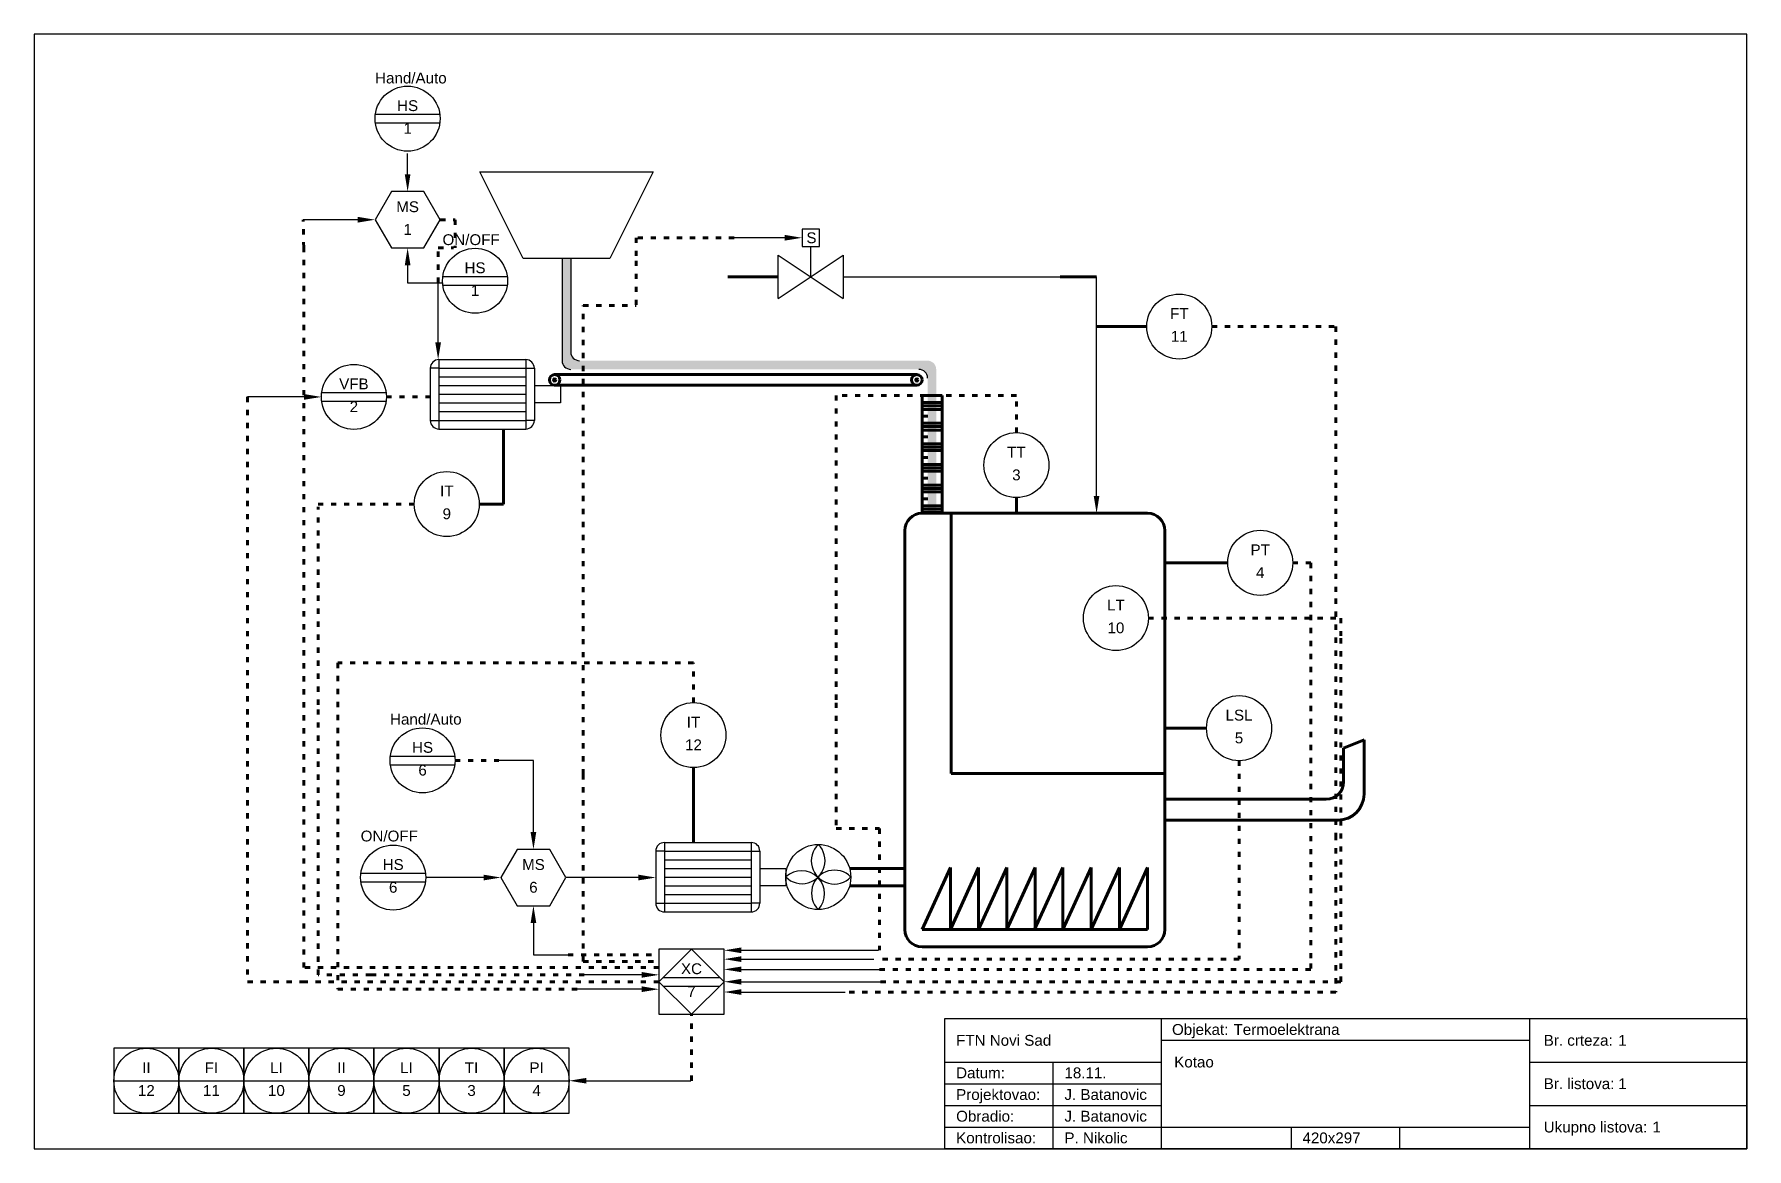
# Model space of a CAD drawing. Header units: millimetres. Extents: x 5 to 400, y 20 to 277.
import ezdxf
from ezdxf import colors
from ezdxf.entities.mleader import LeaderData, LeaderLine
from ezdxf.enums import TextEntityAlignment as Align
from ezdxf.math import Vec2, Vec3

# ---------------------------------------------------------------- set-up
doc = ezdxf.new("R2010")
doc.units = ezdxf.units.MM
doc.header["$LTSCALE"] = 0.1
doc.linetypes.add('ACAD_ISO03W100', pattern=[30, 12, -18])
doc.linetypes.add('ACAD_ISO07W100', pattern=[3, 0, -3])
for name, color, linetype in [('Cevovod', 7, 'Continuous'), ('Objekti', 7, 'Continuous'), ('Okvir', 7, 'Continuous'), ('Signali', 7, 'Continuous'), ('Simboli', 7, 'Continuous'), ('Tablica', 7, 'Continuous'), ('text', 7, 'Continuous')]:
    doc.layers.add(name, color=color, linetype=linetype)
doc.styles.get("Standard").update_dxf_attribs({"font": 'ARIAL.TTF'})
doc.linetypes.add('BATTING', pattern='A,0.00254,-2.54,[134,ltypeshp.shx,S=2.54,R=0,X=-2.54,Y=0],-5.08,[134,ltypeshp.shx,S=2.54,R=180,X=2.54,Y=0],-2.54', length=10.16254)

# ---------------------------------------------------------------- blocks, each defined once
blk = doc.blocks.new('Tabela_Block')
for p, q in [((-185, 30), (0, 30)), ((-185, 0), (-185, 30)), ((-135, 0), (-135, 30)), ((-50, 0), (-50, 30)), ((0, 30), (0, 0)), ((-135, 25), (-50, 25)), ((-185, 20), (-135, 20)), ((-160, 0), (-160, 20)), ((-50, 20), (0, 20)), ((-185, 15), (-135, 15)), ((-185, 10), (-135, 10)), ((-50, 10), (0, 10)), ((-185, 5), (-50, 5)), ((-105, 0), (-105, 5)), ((-80, 0), (-80, 5)), ((0, 0), (-185, 0))]:
    blk.add_line(p, q)
for tag, p in [('OBJEKAT', (-118.38, 27.5)), ('USTANOVA', (-182.36, 25)), ('BROJCRTEZA', (-29.62, 25)), ('NAZIVCRTEZA', (-132.05, 20)), ('Datum', (-157.38, 17.5)), ('BROJLISTOVA', (-29.62, 15)), ('PROJEKTOVAO', (-157.38, 12.5)), ('OBRADIO', (-157.38, 7.5)), ('NAZIVCRTEZADRUGI', (-132.05, 10)), ('UKUPNOLISTOVA', (-21.77, 5)), ('KONTROLISAO', (-157.38, 2.5)), ('FORMATCRTEZA', (-102.47, 2.5))]:
    blk.add_attdef(tag, text='', height=2.5).set_placement(p, align=Align.MIDDLE_LEFT)
at = {"layer": 'text'}
for s, p in [('Objekat:', (-132.57, 27.5)), ('Br. crteza:', (-46.83, 25)), ('Datum:', (-182.36, 17.5)), ('Br. listova:', (-46.83, 15)), ('Projektovao:', (-182.36, 12.5)), ('Obradio:', (-182.36, 7.5)), ('Ukupno listova:', (-46.83, 5)), ('Kontrolisao:', (-182.36, 2.5))]:
    blk.add_text(s, height=2.5, dxfattribs=at).set_placement(p, align=Align.MIDDLE_LEFT)
blk = doc.blocks.new('Ventil')
for p, q in [((2, 11), (-2, 11)), ((-2, 11), (-2, 7)), ((2, 7), (2, 11)), ((-7.5, -5), (-7.5, 5)), ((-7.5, 5), (-7.5, 5)), ((-7.5, 5), (7.5, -5)), ((-7.5, -5), (7.5, 5)), ((-2, 7), (0, 7)), ((0, 5), (0, 7)), ((0, 7), (2, 7)), ((0, 0), (0, 5)), ((7.5, 5), (7.5, -5))]:
    blk.add_line(p, q)
blk.add_attdef('M/S', text='', height=2.5).set_placement((-1, 9), align=Align.MIDDLE_LEFT)
blk = doc.blocks.new('Motor')
for p, q in [((-22, 8), (-24, 8)), ((-24, 8), (-24, -4)), ((-22, 10), (-2, 10)), ((-22, 10), (-22, -6)), ((-22, 8), (-2, 8)), ((-2, 10), (-2, -6)), ((-2, 8), (0, 8)), ((0, 8), (0, -4)), ((-22, 6), (-2, 6)), ((-22, 4), (-2, 4)), ((0, 4), (4, 4)), ((4, 4), (6, 4)), ((6, 4), (6, 0)), ((-22, 2), (-2, 2)), ((-22, 0), (-2, 0)), ((-22, 0), (-2, 0)), ((6, 0), (0, 0)), ((-22, -2), (-2, -2)), ((-24, -4), (-22, -4)), ((-22, -4), (-2, -4)), ((-22, -6), (-2, -6)), ((0, -4), (-2, -4))]:
    blk.add_line(p, q)
for centre, start, end in [((-22, 8), 90, 180), ((-2, 8), 0, 90), ((-22, -4), 180, 270), ((-2, -4), 270, 0)]:
    blk.add_arc(centre, 2, start, end)
blk = doc.blocks.new('Ventilator')
blk.add_circle((0.07, 0.08), 7.5)
for centre, radius, start, end in [((-3.67, 3.83), 5.3, 224.914, 45.086), ((3.75, 3.76), 5.3, 133.8458, 316.1542), ((-3.8, -3.79), 5.31, 316.8637, 133.1363), ((3.8, -3.64), 5.3, 44.6044, 225.3956)]:
    blk.add_arc(centre, radius, start, end)
blk = doc.blocks.new('Pomocna lokacija panel')
for p, q in [((-7.43, 1), (7.43, 1)), ((-7.43, -1), (7.43, -1))]:
    blk.add_line(p, q)
blk.add_circle((0, 0), 7.5)
blk.add_attdef('FUNKCIJA', text='', height=2.5).set_placement((0, 1), align=Align.BOTTOM_CENTER)
blk.add_attdef('OZNAKA', text='', height=2.5).set_placement((0, -1), align=Align.TOP_CENTER)
blk = doc.blocks.new('Logika lokalno')
blk.add_lwpolyline([(3.75, 6.5), (0, 12.99), (-7.5, 12.99), (-11.25, 6.5), (-7.5, 0), (0, 0)], close=True)
blk.add_attdef('FUNKCIJA', text='', height=2.5).set_placement((-3.75, 7.5), align=Align.BOTTOM_CENTER)
blk.add_attdef('OZNAKA', text='', height=2.5).set_placement((-3.75, 5.5), align=Align.TOP_CENTER)
blk = doc.blocks.new('Lokalni element')
blk.add_circle((0, 0), 7.5)
blk.add_attdef('FUNKCIJA', text='', height=2.5).set_placement((0, 1), align=Align.BOTTOM_CENTER)
blk.add_attdef('OZNAKA', text='', height=2.5).set_placement((0, -1), align=Align.TOP_CENTER)
blk = doc.blocks.new('PLC lokalno panel')
for p, q in [((-14, 8.5), (-1, 8.5)), ((-14, 6.5), (-1, 6.5))]:
    blk.add_line(p, q)
for points in [[(0, 15), (-15, 15), (-15, 0), (0, 0)], [(0, 7.5), (-7.5, 15), (-15, 7.5), (-7.5, 0)]]:
    blk.add_lwpolyline(points, close=True)
blk.add_attdef('FUNKCIJA', text='', height=2.5).set_placement((-7.5, 8.5), align=Align.BOTTOM_CENTER)
blk.add_attdef('OZNAKA', text='', height=2.5).set_placement((-7.5, 6.5), align=Align.TOP_CENTER)
blk = doc.blocks.new('Displej glavna lokacija')
blk.add_line((-7.5, 0), (7.5, 0))
blk.add_lwpolyline([(7.5, 7.5), (-7.5, 7.5), (-7.5, -7.5), (7.5, -7.5)], close=True)
blk.add_circle((0, 0), 7.5)
blk.add_attdef('FUNKCIJA', text='', height=2.5).set_placement((0, 1), align=Align.BOTTOM_CENTER)
blk.add_attdef('OZNAKA', text='', height=2.5).set_placement((0, -1), align=Align.TOP_CENTER)

msp = doc.modelspace()

# ---------------------------------------------------------------- hatches: boundary and pattern name
at = {"layer": 'Cevovod', "lineweight": 60}
h = msp.add_hatch(dxfattribs=at)
h.set_pattern_fill('CLAY', color=256)
edge = h.paths.add_edge_path()
edge.add_line((214.41, 193.73), (214.41, 166.54))
edge.add_line((209.79, 193.73), (214.41, 193.73))
edge.add_line((209.79, 166.54), (209.79, 193.73))
at = {"layer": 'Objekti', "linetype": 'ACAD_ISO03W100', "lineweight": 100}
h = msp.add_hatch(color=256, dxfattribs=at)
h.dxf.hatch_style = 1
h.paths.add_polyline_path([(128.75, 225.27), (126.75, 225.27), (126.75, 201.73, 0.414214), (128.75, 199.73), (143.81, 199.73), (143.81, 201.73), (130.75, 201.73, -0.414214), (128.75, 203.73)])
h.paths.add_polyline_path([(211.04, 201.73), (193.2, 201.73), (143.81, 201.73), (143.81, 199.73), (191.2, 199.73), (209.04, 199.73, -0.414214), (211.04, 197.73), (211.04, 193.73), (213.04, 193.73), (213.04, 199.73, 0.414214)])
h.paths.add_polyline_path([(213.04, 193.73), (211.04, 193.73), (211.04, 177.64), (213.04, 177.64)])
h.paths.add_polyline_path([(213.04, 177.64), (211.04, 177.64), (211.04, 166.54), (213.04, 166.54)])

# ---------------------------------------------------------------- linework, layer by layer
at = {"lineweight": 100}
for p, q in [((193.35, 84.66), (193.1, 84.6)), ((193.35, 80.66), (193.1, 80.73))]:
    msp.add_line(p, q, dxfattribs=at)
at = {"layer": 'Cevovod', "color": 5, "lineweight": 100}
for p, q in [((176.6, 221.07), (164.98, 221.07)), ((241.6, 221.07), (250.03, 221.07))]:
    msp.add_line(p, q, dxfattribs=at)
at = {"layer": 'Cevovod', "color": 5}
msp.add_line((191.6, 221.07), (241.6, 221.07), dxfattribs=at)
at = {"layer": 'Cevovod', "lineweight": 60}
for p, q in [((209.79, 166.54), (209.79, 193.73)), ((209.79, 193.73), (214.41, 193.73)), ((214.41, 193.73), (214.41, 166.54))]:
    msp.add_line(p, q, dxfattribs=at)
at = {"layer": 'Cevovod', "lineweight": 100}
for p, q in [((193.35, 84.66), (205.79, 84.66)), ((193.35, 80.66), (205.79, 80.66))]:
    msp.add_line(p, q, dxfattribs=at)
at = {"layer": 'Objekti'}
for p, q in [((107.75, 245.27), (147.75, 245.27)), ((117.75, 225.27), (107.75, 245.27)), ((147.75, 245.27), (137.75, 225.27)), ((137.75, 225.27), (117.75, 225.27)), ((126.75, 225.27), (126.75, 201.73)), ((128.75, 225.27), (128.75, 203.73))]:
    msp.add_line(p, q, dxfattribs=at)
at = {"layer": 'Objekti', "lineweight": 100}
for p, q in [((125.03, 198.51), (128.71, 198.51)), ((128.71, 198.51), (208.57, 198.51)), ((125.03, 196.07), (208.57, 196.07)), ((209.79, 166.54), (261.79, 166.54)), ((216.5, 166.54), (216.5, 106.54)), ((205.79, 70.54), (205.79, 162.54)), ((265.79, 162.54), (265.79, 70.54)), ((307.02, 112.35), (311.72, 114.29)), ((307.02, 104.58), (307.02, 112.35)), ((311.72, 101.77), (311.72, 114.29)), ((216.5, 106.54), (265.79, 106.54)), ((265.79, 100.58), (303.02, 100.58)), ((265.79, 95.77), (305.72, 95.77)), ((209.79, 70.54), (216.31, 84.83)), ((216.31, 84.83), (216.31, 70.54)), ((216.31, 70.54), (222.82, 84.83)), ((222.82, 84.83), (222.82, 70.54)), ((222.82, 70.54), (229.34, 84.83)), ((229.34, 84.83), (229.34, 70.54)), ((229.34, 70.54), (235.86, 84.83)), ((235.75, 70.54), (242.27, 84.83)), ((235.86, 84.83), (235.86, 70.54)), ((242.27, 84.83), (242.27, 70.54)), ((242.27, 70.54), (248.78, 84.83)), ((248.78, 84.83), (248.78, 70.54)), ((248.78, 70.54), (255.3, 84.83)), ((255.3, 84.83), (255.3, 70.54)), ((255.3, 70.54), (261.81, 84.83)), ((261.81, 84.83), (261.81, 70.54)), ((209.79, 70.54), (261.79, 70.54)), ((261.79, 66.54), (209.79, 66.54))]:
    msp.add_line(p, q, dxfattribs=at)
for centre, radius in [((125.03, 197.29), 1.22), ((125.03, 197.29), 0.25), ((208.57, 197.29), 1.22), ((208.57, 197.29), 0.25)]:
    msp.add_circle(centre, radius, dxfattribs=at)
at = {"layer": 'Objekti'}
for centre, start, end in [((128.75, 201.73), 180, 270), ((130.75, 203.73), 180, 270), ((209.04, 197.73), 0, 90)]:
    msp.add_arc(centre, 2, start, end, dxfattribs=at)
at = {"layer": 'Objekti', "lineweight": 100}
for centre, radius, start, end in [((209.79, 162.54), 4, 90, 180), ((261.79, 162.54), 4, 0, 90), ((303.02, 104.58), 4, 270, 0), ((305.72, 101.77), 6, 270, 0), ((209.79, 70.54), 4, 180, 270), ((261.79, 70.54), 4, 270, 0)]:
    msp.add_arc(centre, radius, start, end, dxfattribs=at)
at = {"layer": 'Okvir'}
for p, q in [((400, 277), (5, 277)), ((5, 277), (5, 20)), ((400, 20), (400, 277)), ((5, 20), (400, 20))]:
    msp.add_line(p, q, dxfattribs=at)
at = {"layer": 'Signali', "linetype": 'ACAD_ISO03W100', "lineweight": 100}
for p, q in [((67.15, 227.84), (67.03, 234.23)), ((98.62, 234.23), (102.12, 234.23)), ((102.12, 234.23), (102.12, 227.74)), ((166.41, 230.07), (143.81, 230.07)), ((143.81, 230.07), (143.81, 225.27)), ((67.15, 61.76), (67.15, 227.84)), ((98.16, 219.71), (98.16, 227.74)), ((98.16, 227.74), (101.73, 227.74)), ((143.81, 214.57), (143.81, 225.27)), ((131.63, 106.33), (131.63, 214.42)), ((131.63, 214.42), (143.81, 214.42)), ((231.54, 193.73), (189.97, 193.73)), ((189.97, 193.73), (189.97, 122.84)), ((231.54, 185.14), (231.54, 193.73)), ((54.21, 193.37), (54.21, 58.51)), ((92.66, 168.67), (70.52, 168.67)), ((70.52, 122.38), (70.52, 168.05)), ((295.28, 155.11), (299.42, 155.11)), ((299.42, 155.11), (299.42, 62.74)), ((262, 142.37), (306.38, 142.37)), ((306.38, 142.37), (306.38, 138.29)), ((306.38, 58.51), (306.38, 138.29)), ((189.97, 122.84), (189.97, 93.82)), ((70.52, 60.1), (70.52, 122.38)), ((102.07, 109.56), (112.14, 109.56)), ((282.89, 109.49), (282.89, 63.72)), ((131.63, 63.16), (131.63, 106.33)), ((189.97, 93.82), (199.93, 93.82)), ((199.93, 93.82), (199.93, 65.76)), ((128.14, 64.68), (149.1, 64.68)), ((282.89, 63.72), (199.75, 63.72)), ((116.62, 61.76), (67.15, 61.76)), ((82.65, 60.1), (70.52, 60.1)), ((131.88, 60.1), (82.65, 60.1)), ((149.1, 61.76), (116.62, 61.76)), ((131.63, 63.16), (149.1, 63.16)), ((200, 61.36), (291.8, 61.36)), ((299.42, 61.36), (291.8, 61.36)), ((299.42, 62.74), (299.42, 61.36)), ((54.21, 58.51), (67.15, 58.51)), ((128.1, 58.51), (67.15, 58.51)), ((149.1, 58.51), (128.1, 58.51)), ((200.19, 58.51), (306.38, 58.51)), ((156.57, 35.68), (156.57, 51.01))]:
    msp.add_line(p, q, dxfattribs=at)
at = {"layer": 'Signali', "lineweight": 60}
for p, q in [((261.61, 209.59), (250.03, 209.59)), ((113.26, 168.67), (113.26, 185.97)), ((107.66, 168.67), (113.26, 168.67)), ((157.05, 107.88), (157.05, 90.62))]:
    msp.add_line(p, q, dxfattribs=at)
at = {"layer": 'Signali', "linetype": 'ACAD_ISO03W100', "lineweight": 60}
for p, q in [((276.61, 209.59), (305.2, 209.59)), ((305.2, 209.59), (305.2, 146.88)), ((86.23, 193.37), (96.35, 193.37)), ((305.2, 146.88), (305.2, 92.32)), ((157.05, 132.04), (75.01, 132.04)), ((75.01, 132.04), (75.01, 66.06)), ((157.05, 122.88), (157.05, 132.04)), ((305.2, 92.32), (305.2, 56.14)), ((75.01, 66.06), (75.01, 56.79)), ((75.01, 56.79), (130.37, 56.79)), ((305.2, 56.14), (192.28, 56.14))]:
    msp.add_line(p, q, dxfattribs=at)
at = {"layer": 'Signali', "lineweight": 100}
for p, q in [((231.54, 170.14), (231.54, 166.54)), ((280.28, 155.11), (265.79, 155.11)), ((275.39, 116.99), (265.79, 116.99))]:
    msp.add_line(p, q, dxfattribs=at)

# ---------------------------------------------------------------- block references
at = {"layer": 'Objekti'}
msp.add_blockref('Ventilator', (185.78, 82.58), dxfattribs=at)
at = {"layer": 'Simboli', "linetype": 'ACAD_ISO07W100', "lineweight": 100}
for name, p, values in [('Pomocna lokacija panel', (91.12, 257.54), {'FUNKCIJA': 'HS', 'OZNAKA': '1'}), ('Logika lokalno', (94.87, 227.73), {'OZNAKA': '1', 'FUNKCIJA': 'MS'})]:
    msp.add_blockref(name, p, dxfattribs=at).add_auto_attribs(values)
at = {"layer": 'Simboli'}
msp.add_blockref('Ventil', (184.1, 221.07), dxfattribs=at).add_auto_attribs({'M/S': 'S'})
at = {"layer": 'Simboli', "color": 5, "lineweight": 100}
for name, p, values in [('Pomocna lokacija panel', (106.67, 220.15), {'FUNKCIJA': 'HS', 'OZNAKA': '1'}), ('Lokalni element', (287.78, 155.11), {'FUNKCIJA': 'PT', 'OZNAKA': '4'}), ('Pomocna lokacija panel', (87.79, 82.54), {'FUNKCIJA': 'HS', 'OZNAKA': '6'}), ('Logika lokalno', (123.89, 76.04), {'OZNAKA': '6', 'FUNKCIJA': 'MS'})]:
    msp.add_blockref(name, p, dxfattribs=at).add_auto_attribs(values)
at = {"layer": 'Simboli', "linetype": 'ACAD_ISO03W100', "lineweight": 60}
for name, p, values in [('Lokalni element', (269.11, 209.59), {'FUNKCIJA': 'FT', 'OZNAKA': '11'}), ('Lokalni element', (157.05, 115.38), {'FUNKCIJA': 'IT', 'OZNAKA': '12'}), ('Displej glavna lokacija', (30.86, 35.68), {'OZNAKA': '12', 'FUNKCIJA': 'II'}), ('Displej glavna lokacija', (45.86, 35.68), {'OZNAKA': '11', 'FUNKCIJA': 'FI'})]:
    msp.add_blockref(name, p, dxfattribs=at).add_auto_attribs(values)
at = {"layer": 'Simboli'}
for p in [(120.35, 191.97), (172.36, 80.62)]:
    msp.add_blockref('Motor', p, dxfattribs=at)
at = {"layer": 'Simboli', "color": 5}
msp.add_blockref('Pomocna lokacija panel', (78.73, 193.37), dxfattribs=at).add_auto_attribs({'FUNKCIJA': 'VFB', 'OZNAKA': '2'})
at = {"layer": 'Simboli', "linetype": 'ACAD_ISO03W100', "lineweight": 100}
for name, p, values in [('Lokalni element', (231.54, 177.64), {'FUNKCIJA': 'TT', 'OZNAKA': '3'}), ('Lokalni element', (100.16, 168.67), {'FUNKCIJA': 'IT', 'OZNAKA': '9'}), ('Lokalni element', (254.5, 142.37), {'FUNKCIJA': 'LT', 'OZNAKA': '10'}), ('Lokalni element', (282.89, 116.99), {'FUNKCIJA': 'LSL', 'OZNAKA': '5'}), ('Pomocna lokacija panel', (94.57, 109.56), {'FUNKCIJA': 'HS', 'OZNAKA': '6'}), ('PLC lokalno panel', (164.1, 51.01), {'OZNAKA': '7', 'FUNKCIJA': 'XC'}), ('Displej glavna lokacija', (60.86, 35.68), {'OZNAKA': '10', 'FUNKCIJA': 'LI'}), ('Displej glavna lokacija', (75.86, 35.68), {'OZNAKA': '9', 'FUNKCIJA': 'II'}), ('Displej glavna lokacija', (90.86, 35.68), {'OZNAKA': '5', 'FUNKCIJA': 'LI'})]:
    msp.add_blockref(name, p, dxfattribs=at).add_auto_attribs(values)
at = {"layer": 'Simboli', "linetype": 'BATTING', "lineweight": 100, "ltscale": 2}
for p, values in [((105.86, 35.68), {'OZNAKA': '3', 'FUNKCIJA': 'TI'}), ((120.88, 35.68), {'OZNAKA': '4', 'FUNKCIJA': 'PI'})]:
    msp.add_blockref('Displej glavna lokacija', p, dxfattribs=at).add_auto_attribs(values)
at = {"layer": 'Tablica'}
msp.add_blockref('Tabela_Block', (400, 20), dxfattribs=at).add_auto_attribs({'UKUPNOLISTOVA': '1', 'BROJLISTOVA': '1', 'BROJCRTEZA': '1', 'FORMATCRTEZA': '420x297', 'OBJEKAT': 'Termoelektrana', 'NAZIVCRTEZA': 'Kotao', 'USTANOVA': 'FTN Novi Sad', 'KONTROLISAO': 'P. Nikolic', 'OBRADIO': 'J. Batanovic', 'PROJEKTOVAO': 'J. Batanovic', 'Datum': '18.11.'})

# ---------------------------------------------------------------- texts
at = {"layer": 'text', "lineweight": 60, "char_height": 2.5, "attachment_point": 1}
for s, width, insert in [('Hand/Auto', 6.495, (83.62, 268.16)), ('ON/OFF', 10.236, (99.17, 230.88)), ('Hand/Auto', 9.0208, (87.07, 120.31)), ('ON/OFF', 12.3926, (80.29, 93.36))]:
    msp.add_mtext_dynamic_manual_height_columns(s, width=width, gutter_width=12.5, heights=[0], dxfattribs=dict(at, insert=insert))

# ---------------------------------------------------------------- leaders
at = {"layer": 'Cevovod', "color": 5, "lineweight": 100}
ml = msp.add_multileader_mtext('Standard', dxfattribs=at)
ml.set_content('', color=5)
ml.set_leader_properties()
ml.build(insert=Vec2(0, 0))
ctx = ml.context
ctx.base_point, ctx.plane_origin = Vec3(238.03, 221.07), Vec3(250.03, 166.54)
ctx.text_align_type = 2
notes = []
notes.append((ctx, [(0, (1, 1, 0), (250.03, 221.07), (-1, 0), 8, [(0, [(250.03, 166.54)], 0, [])])]))
ctx.mtext.insert, ctx.mtext.alignment, ctx.mtext.flow_direction = Vec3(240.03, 223.07), 3, 5
at = {"layer": 'Signali', "linetype": 'ACAD_ISO03W100', "lineweight": 100}
ml = msp.add_multileader_mtext('Standard', dxfattribs=at)
ml.set_content('', color=256)
ml.set_leader_properties()
ml.build(insert=Vec2(0, 0))
ml.multileader.update_dxf_attribs({"has_dogleg": 0})
ctx = ml.context
ctx.base_point, ctx.plane_origin = Vec3(91.12, 249.53), Vec3(91.12, 240.72)
notes.append((ctx, [(0, (1, 1, 0), (83.12, 249.53), (1, 0), 8, [(0, [(91.12, 240.72)], 0, [])])]))
ctx.mtext.insert, ctx.mtext.flow_direction = Vec3(93.12, 251.53), 5
ml = msp.add_multileader_mtext('Standard', dxfattribs=at)
ml.set_content('', color=256)
ml.set_leader_properties()
ml.build(insert=Vec2(0, 0))
ctx = ml.context
ctx.base_point, ctx.plane_origin = Vec3(63.03, 234.23), Vec3(83.62, 234.23)
ctx.text_align_type = 2
notes.append((ctx, [(0, (1, 1, 0), (75.03, 234.23), (-1, 0), 8, [(0, [(83.62, 234.23)], 0, [])])]))
ctx.mtext.insert, ctx.mtext.alignment, ctx.mtext.flow_direction = Vec3(65.03, 236.23), 3, 5
ml = msp.add_multileader_mtext('Standard', dxfattribs=at)
ml.set_content('', color=256)
ml.set_leader_properties()
ml.build(insert=Vec2(0, 0))
ctx = ml.context
ctx.base_point, ctx.plane_origin = Vec3(161.25, 230.07), Vec3(182.1, 230.07)
ctx.text_align_type = 2
notes.append((ctx, [(0, (1, 1, 0), (173.25, 230.07), (-1, 0), 8, [(0, [(182.1, 230.07)], 0, [])])]))
ctx.mtext.insert, ctx.mtext.alignment, ctx.mtext.flow_direction = Vec3(163.25, 232.07), 3, 5
ml = msp.add_multileader_mtext('Standard', dxfattribs=at)
ml.set_content('', color=256)
ml.set_leader_properties()
ml.build(insert=Vec2(0, 0))
ctx = ml.context
ctx.base_point, ctx.plane_origin = Vec3(99.12, 219.71), Vec3(91.12, 227.73)
notes.append((ctx, [(0, (1, 1, 0), (91.12, 219.71), (1, 0), 8, [(0, [(91.12, 227.73)], 0, [])])]))
ctx.mtext.insert, ctx.mtext.flow_direction = Vec3(101.12, 221.71), 5
ml = msp.add_multileader_mtext('Standard', dxfattribs=at)
ml.set_content('', color=256)
ml.set_leader_properties()
ml.build(insert=Vec2(0, 0))
ml.multileader.update_dxf_attribs({"has_dogleg": 0})
ctx = ml.context
ctx.base_point, ctx.plane_origin, ctx.plane_x_axis, ctx.plane_y_axis = Vec3(98.16, 219.71), Vec3(98.16, 201.98), Vec3(-1, 0), Vec3(0, -1)
notes.append((ctx, [(0, (1, 1, 0), (106.16, 219.71), (-1, 0), 8, [(0, [(98.16, 201.98)], 0, [])])]))
ctx.mtext.insert, ctx.mtext.text_direction, ctx.mtext.rotation, ctx.mtext.flow_direction = Vec3(96.16, 217.71), Vec3(-1, 0), 3.141593, 5
ml = msp.add_multileader_mtext('Standard', dxfattribs=at)
ml.set_content('', color=256)
ml.set_leader_properties()
ml.build(insert=Vec2(0, 0))
ctx = ml.context
ctx.base_point, ctx.plane_origin = Vec3(50.21, 193.37), Vec3(71.23, 193.37)
ctx.text_align_type = 2
notes.append((ctx, [(0, (1, 1, 0), (62.21, 193.37), (-1, 0), 8, [(0, [(71.23, 193.37)], 0, [])])]))
ctx.mtext.insert, ctx.mtext.alignment, ctx.mtext.flow_direction = Vec3(52.21, 195.37), 3, 5
ml = msp.add_multileader_mtext('Standard', dxfattribs=at)
ml.set_content('', color=256)
ml.set_leader_properties()
ml.build(insert=Vec2(0, 0))
ctx = ml.context
ctx.base_point, ctx.plane_origin = Vec3(108.14, 109.56), Vec3(120.14, 89.03)
ctx.text_align_type = 2
notes.append((ctx, [(0, (1, 1, 0), (120.14, 109.56), (-1, 0), 8, [(0, [(120.14, 89.03)], 0, [])])]))
ctx.mtext.insert, ctx.mtext.alignment, ctx.mtext.flow_direction = Vec3(110.14, 111.56), 3, 5
ml = msp.add_multileader_mtext('Standard', dxfattribs=at)
ml.set_content('', color=256)
ml.set_leader_properties()
ml.build(insert=Vec2(0, 0))
ctx = ml.context
ctx.base_point, ctx.plane_origin = Vec3(91.29, 82.54), Vec3(112.64, 82.54)
ctx.text_align_type = 2
notes.append((ctx, [(0, (1, 1, 0), (103.29, 82.54), (-1, 0), 8, [(0, [(112.64, 82.54)], 0, [])])]))
ctx.mtext.insert, ctx.mtext.alignment, ctx.mtext.flow_direction = Vec3(93.29, 84.54), 3, 5
ml = msp.add_multileader_mtext('Standard', dxfattribs=at)
ml.set_content('', color=256)
ml.set_leader_properties()
ml.build(insert=Vec2(0, 0))
ctx = ml.context
ctx.base_point, ctx.plane_origin = Vec3(123.69, 82.54), Vec3(148.36, 82.54)
ctx.text_align_type = 2
notes.append((ctx, [(0, (1, 1, 0), (135.69, 82.54), (-1, 0), 8, [(0, [(148.36, 82.54)], 0, [])])]))
ctx.mtext.insert, ctx.mtext.alignment, ctx.mtext.flow_direction = Vec3(125.69, 84.54), 3, 5
ml = msp.add_multileader_mtext('Standard', dxfattribs=at)
ml.set_content('', color=256)
ml.set_leader_properties()
ml.build(insert=Vec2(0, 0))
ctx = ml.context
ctx.base_point, ctx.plane_origin = Vec3(128.14, 64.68), Vec3(120.14, 76.04)
notes.append((ctx, [(0, (1, 1, 0), (120.14, 64.68), (1, 0), 8, [(0, [(120.14, 76.04)], 0, [])])]))
ctx.mtext.insert, ctx.mtext.flow_direction = Vec3(130.14, 66.68), 5
ml = msp.add_multileader_mtext('Standard', dxfattribs=at)
ml.set_content('', color=256)
ml.set_leader_properties()
ml.build(insert=Vec2(0, 0))
ctx = ml.context
ctx.base_point, ctx.plane_origin = Vec3(199.75, 65.76), Vec3(164.1, 65.76)
notes.append((ctx, [(0, (1, 1, 0), (191.75, 65.76), (1, 0), 8, [(0, [(164.1, 65.76)], 0, [])])]))
ctx.mtext.insert, ctx.mtext.flow_direction = Vec3(201.75, 67.76), 5
ml = msp.add_multileader_mtext('Standard', dxfattribs=at)
ml.set_content('', color=256)
ml.set_leader_properties()
ml.build(insert=Vec2(0, 0))
ctx = ml.context
ctx.base_point, ctx.plane_origin = Vec3(198.63, 63.72), Vec3(164.1, 63.72)
notes.append((ctx, [(0, (1, 1, 0), (190.63, 63.72), (1, 0), 8, [(0, [(164.1, 63.72)], 0, [])])]))
ctx.mtext.insert, ctx.mtext.flow_direction = Vec3(200.63, 65.72), 5
ml = msp.add_multileader_mtext('Standard', dxfattribs=at)
ml.set_content('', color=256)
ml.set_leader_properties()
ml.build(insert=Vec2(0, 0))
ctx = ml.context
ctx.base_point, ctx.plane_origin = Vec3(200, 61.36), Vec3(164.1, 61.36)
notes.append((ctx, [(0, (1, 1, 0), (192, 61.36), (1, 0), 8, [(0, [(164.1, 61.36)], 0, [])])]))
ctx.mtext.insert, ctx.mtext.flow_direction = Vec3(202, 63.36), 5
ml = msp.add_multileader_mtext('Standard', dxfattribs=at)
ml.set_content('', color=256)
ml.set_leader_properties()
ml.build(insert=Vec2(0, 0))
ctx = ml.context
ctx.base_point, ctx.plane_origin = Vec3(127.88, 60.1), Vec3(149.1, 60.1)
ctx.text_align_type = 2
notes.append((ctx, [(0, (1, 1, 0), (139.88, 60.1), (-1, 0), 8, [(0, [(149.1, 60.1)], 0, [])])]))
ctx.mtext.insert, ctx.mtext.alignment, ctx.mtext.flow_direction = Vec3(129.88, 62.1), 3, 5
ml = msp.add_multileader_mtext('Standard', dxfattribs=at)
ml.set_content('', color=256)
ml.set_leader_properties()
ml.build(insert=Vec2(0, 0))
ctx = ml.context
ctx.base_point, ctx.plane_origin = Vec3(200.19, 58.51), Vec3(164.1, 58.51)
notes.append((ctx, [(0, (1, 1, 0), (192.19, 58.51), (1, 0), 8, [(0, [(164.1, 58.51)], 0, [])])]))
ctx.mtext.insert, ctx.mtext.flow_direction = Vec3(202.19, 60.51), 5
at = {"layer": 'Signali', "linetype": 'ACAD_ISO03W100', "lineweight": 60}
ml = msp.add_multileader_mtext('Standard', dxfattribs=at)
ml.set_content('', color=256)
ml.set_leader_properties()
ml.build(insert=Vec2(0, 0))
ctx = ml.context
ctx.base_point, ctx.plane_origin = Vec3(125.54, 56.79), Vec3(149.1, 56.79)
ctx.text_align_type = 2
notes.append((ctx, [(0, (1, 1, 0), (137.54, 56.79), (-1, 0), 8, [(0, [(149.1, 56.79)], 0, [])])]))
ctx.mtext.insert, ctx.mtext.alignment, ctx.mtext.flow_direction = Vec3(127.54, 58.79), 3, 5
ml = msp.add_multileader_mtext('Standard', dxfattribs=at)
ml.set_content('', color=256)
ml.set_leader_properties()
ml.build(insert=Vec2(0, 0))
ctx = ml.context
ctx.base_point, ctx.plane_origin = Vec3(192.03, 56.14), Vec3(164.1, 56.14)
notes.append((ctx, [(0, (1, 1, 0), (184.03, 56.14), (1, 0), 8, [(0, [(164.1, 56.14)], 0, [])])]))
ctx.mtext.insert, ctx.mtext.flow_direction = Vec3(194.03, 58.14), 5
ml = msp.add_multileader_mtext('Standard', dxfattribs=at)
ml.set_content('', color=256)
ml.set_leader_properties()
ml.build(insert=Vec2(0, 0))
ctx = ml.context
ctx.base_point, ctx.plane_origin = Vec3(156.43, 35.68), Vec3(128.38, 35.68)
notes.append((ctx, [(0, (1, 1, 0), (148.43, 35.68), (1, 0), 8, [(0, [(128.38, 35.68)], 0, [])])]))
ctx.mtext.insert, ctx.mtext.flow_direction = Vec3(158.43, 37.68), 5
for ctx, leaders in notes:
    for number, flags, end, landing, length, lines in leaders:
        leader = LeaderData()
        leader.index, (leader.has_last_leader_line, leader.has_dogleg_vector, leader.attachment_direction) = number, flags
        leader.last_leader_point, leader.dogleg_vector, leader.dogleg_length = Vec3(end), Vec3(landing), length
        for number, points, colour, breaks in lines:
            line = LeaderLine()
            line.index, line.vertices, line.color, line.breaks = number, Vec3.list(points), colors.encode_raw_color(colour), breaks
            leader.lines.append(line)
        ctx.leaders.append(leader)

doc.saveas('drawing.dxf')
